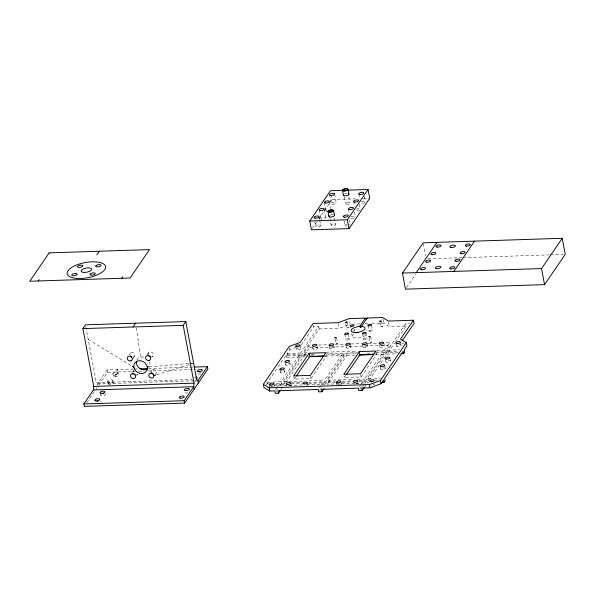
<?xml version="1.0" encoding="UTF-8"?>
<svg xmlns="http://www.w3.org/2000/svg" width="595" height="595" viewBox="0 0 595 595"><rect width="100%" height="100%" fill="white"/><g stroke="black" fill="none" stroke-linecap="round" stroke-linejoin="round"><path stroke-width="0.45" stroke-dasharray="2.98 2.23" d="M335.863 343.449L337.603 343.137L335.9 343.538L334.807 337.834M346.64 327.979L348.38 327.659L346.677 328.061L345.583 322.364M369.964 342.43L371.711 342.118L370.008 342.519L368.915 336.815M380.74 326.923L382.488 326.677L380.763 327.012L379.692 321.307M107.107 369.897L97.528 383.901L97.982 386.311L107.554 372.306L107.107 369.897L133.577 369.041M86.788 402.681L96.948 387.821M129.271 354.642L130.312 353.125M132.901 358.74L134.455 356.464M132.492 372.239L133.525 370.73M147.099 354.88L148.653 352.604M136.634 375.586L137.668 374.069A2.663 2.283 34.4 0 1 136.017 374.805M151.755 357.461L152.796 355.944M150.833 371.719L151.866 370.209M312.435 228.316L318.132 219.994M318.652 219.235L332.107 199.556L331.445 196.03M268.04 384.63L267.594 382.221L286.225 354.977L299.605 354.538L300.051 356.948L281.42 384.199L275.173 384.4M300.051 356.948L286.678 357.379L287.712 355.87L287.259 353.46L289.847 349.674L294.904 347.807M301.315 344.862L313.736 326.7L313.439 325.093M275.277 390.112L276.824 387.843M277.344 387.085L279.933 383.299L275.47 383.448M281.42 384.199L280.966 381.789L299.605 354.538M287.712 355.87L301.085 355.438L300.639 353.028L318.756 326.536L313.736 326.7M276.244 391.763L278.311 388.736M301.085 355.438L319.203 328.946L318.756 326.536M281.204 386.222L283.279 383.195L285.102 383.135M284.76 384.087L284.313 381.678L302.944 354.434L306.596 354.315M306.276 355.267L304.432 355.327L303.978 352.917L309.155 345.353L310.999 345.286M281.137 389.383L283.726 385.605L283.279 383.195M285.801 382.57L303.398 356.844L302.944 354.434M304.432 355.327L309.608 347.755L309.155 345.353M324.617 355.951L326.476 355.892L310.947 378.591L294.228 379.134L295.774 376.866M319.262 387.947L320.817 385.672M321.337 384.92L323.405 381.893L308.812 382.362M308.478 383.321L324.892 382.786L324.439 380.376L343.077 353.132L326.655 353.661M319.716 390.357L322.825 385.813M324.892 382.786L343.523 355.535L343.077 353.132M324.677 384.809L326.752 381.782L335.03 381.514M335.595 382.436L328.239 382.674L327.786 380.264L346.416 353.021L357.454 352.664M328.239 382.674L346.87 355.431L346.416 353.021M376.338 352.657L376.635 354.263L361.106 376.97L344.386 377.513L345.94 375.237M406.489 287.63L415.808 274.005M359.395 386.646L360.949 384.37M361.463 383.619L363.538 380.584L358.934 380.74M358.584 381.693L365.025 381.484L364.571 379.075L383.202 351.824L376.769 352.039M376.39 352.991L384.69 352.723L384.244 350.314L389.413 342.742L384.801 342.891M359.849 389.048L362.95 384.511M365.025 381.484L383.656 354.233L383.202 351.824M384.69 352.723L389.866 345.152L389.413 342.742M362.742 386.534L364.289 384.266M364.809 383.507L366.877 380.48L368.736 380.421M386.549 351.719L387.003 354.129L368.364 381.373L367.918 378.963L386.549 351.719L398.628 351.325M398.256 352.285L388.037 352.612L387.583 350.202L405.701 323.717L409.42 323.591M364.742 386.676L366.297 384.4M388.037 352.612L394.768 342.772M395.281 342.013L406.154 326.12L405.701 323.717M319.203 328.946L339.269 328.291L350.217 324.238L349.317 319.418M156.515 374.783L192.713 363.463M149.129 366.84L188.965 363.567M189.894 363.493L192.668 363.262M332.107 199.556L355.044 198.812M363.307 198.544L369.726 198.336M428.013 258.81L462.322 257.695M463.252 257.665L549.49 254.868M550.412 254.839L563.398 254.415M352.076 324.178L360.436 323.903M365.077 323.754L367.866 323.665M371.585 323.546L383.656 323.152L389.428 326.662L406.154 326.12M318.385 345.048L327.607 344.75M334.985 344.512L344.215 344.215M350.671 343.999L361.738 343.642M368.201 343.434L377.423 343.137M309.608 347.755L345.583 346.588M349.272 346.469L389.866 345.152M287.259 353.46L300.639 353.028M303.978 352.917L307.675 352.798M326.12 352.203L357.483 351.184M376.858 350.552L384.244 350.314M387.583 350.202L399.662 349.815M311.155 354.166L315.714 354.018M310.887 355.118L314.577 354.999M326.573 354.605L356.093 353.653M367.16 353.289L375.467 353.021M303.398 356.844L305.22 356.784M325.287 356.13L343.523 355.535M346.87 355.431L355.148 355.163M375.378 354.501L383.656 354.233M387.003 354.129L397.215 353.794M134.5 369.012L138.196 368.893M148.348 368.558L193.583 367.093M107.554 372.306L134.953 371.421M138.642 371.302L144.183 371.116M147.872 370.997L194.959 369.473M85.829 326.64L96.301 382.63L191.984 379.521M194.141 380.763L97.528 383.901L96.301 382.63M195.071 380.733L197.852 380.644M267.594 382.221L280.966 381.789M284.313 381.678L287.958 381.559M288.873 381.529L303.465 381.06M308.939 380.882L324.439 380.376M327.786 380.264L353.534 379.432M357.216 379.312L364.571 379.075M367.918 378.963L370.7 378.874M374.419 378.755L380.919 378.546M268.338 383.678L266.553 383.738L267.006 386.148M291.483 382.927L301.516 382.6M342.385 381.276L351.578 380.978M375.237 380.205L377.096 380.146M291.148 383.879L302.089 383.522M342.028 382.228L352.143 381.901M269.684 386.058L273.246 385.939M274.139 385.91L280.386 385.709L279.933 383.299M283.726 385.605L302.877 384.98M306.529 384.861L323.858 384.296L323.405 381.893M354.791 383.292L327.198 384.191L326.752 381.782M355.713 383.262L363.984 382.994L363.538 380.584M369.19 382.83L367.331 382.89L366.877 380.48M401.841 342.802L404.005 344.118M88.209 339.358L131.502 365.806M148.4 354.947L148.207 354.322A2.663 2.283 34.4 0 1 150.089 351.883A2.663 2.283 34.4 0 1 153.123 353.809A2.663 2.283 34.4 0 1 151.777 356.591M423.32 243.705L425.663 256.192M400.591 342.951L401.045 345.36A2.291 0.9 -10.6 0 1 397.787 346.744A2.291 0.9 -10.6 0 1 397.542 345.212A2.291 0.9 -10.6 0 1 401.045 345.36M395.935 342.973L396.538 346.186M388.528 321.85L389.428 326.662M364.504 196.603L365.494 201.898M382.905 319.136L383.656 323.152M389.985 358.465L390.432 360.875A2.291 0.9 -10.6 0 1 387.181 362.258A2.291 0.9 -10.6 0 1 386.929 360.726A2.291 0.9 -10.6 0 1 390.432 360.875M358.77 193.784L359.759 199.087M381.44 321.062L382.488 326.677M359.328 204.167L360.317 209.47M383.723 342.69L384.325 345.903A2.291 0.9 -10.6 0 1 381.068 347.287A2.291 0.9 -10.6 0 1 380.822 345.755A2.291 0.9 -10.6 0 1 384.325 345.903M385.329 358.488L385.924 361.701M384.809 366.037L385.255 368.439A2.291 0.9 -10.6 0 1 382.005 369.83A2.291 0.9 -10.6 0 1 381.752 368.29A2.291 0.9 -10.6 0 1 385.255 368.439M353.594 201.355L354.59 206.651M379.513 345.122L379.818 346.729M354.151 211.738L355.141 217.034M348.796 196.685L349.986 203.051M380.153 366.059L380.748 369.264M371.459 324.721L372.507 330.344M348.417 208.927L349.414 214.222M348.975 219.302L349.964 224.605A2.573 1.012 -10.6 0 0 349.674 224.129M370.663 336.495L371.711 342.118M344.274 196.647L345.636 203.929M368.022 325.539L369.079 331.162M365.947 332.746L367.003 338.369M344.066 220.909L344.892 225.326A2.573 1.012 -10.6 0 0 347.331 226.003M367.003 343.233L367.606 346.446A2.291 0.9 -10.6 0 1 364.348 347.83A2.291 0.9 -10.6 0 1 364.095 346.297A2.291 0.9 -10.6 0 1 367.606 346.446M362.519 333.564L363.567 339.187M334.583 194.015L336.235 202.85A2.573 1.012 -10.6 0 1 332.345 204.286A2.573 1.012 -10.6 0 1 332.516 202.486A2.573 1.012 -10.6 0 1 336.235 202.85M362.496 344.059L363.099 347.272M334.316 218.001L335.506 224.375A2.216 0.87 -10.6 0 1 332.151 225.617A2.216 0.87 -10.6 0 1 332.3 224.062A2.216 0.87 -10.6 0 1 335.506 224.375M329.511 194.736L331.162 203.564M354.479 329.303L354.776 330.909A1.778 0.699 -10.6 0 0 352.716 330.679M329.407 201.586L330.731 208.652M360.659 374.56L361.106 376.97M350.291 326.105L350.596 327.711M351.66 333.379L352.262 336.591M329.771 217.711L331.132 224.992M347.331 322.044L348.38 327.659M324.334 202.307L325.986 211.136M357.58 380.912L358.183 384.125M350.433 344.579L350.886 346.982M348.373 334.122L349.272 338.934M324.23 209.157L325.882 217.986M344.788 334.137L345.836 339.752M345.777 344.602L346.379 347.815M319.158 209.871L320.809 218.707M319.054 216.721L319.552 219.369M319.716 220.254L320.705 225.557A2.573 1.012 -10.6 0 1 316.815 226.993A2.573 1.012 -10.6 0 1 316.986 225.193A2.573 1.012 -10.6 0 1 320.705 225.557M338.369 323.479L339.269 328.291M344.089 375.906L344.386 377.513M336.554 337.514L337.603 343.137M314.807 221.861L315.633 226.271M341.017 382.258L341.463 384.668M333.713 345.122L334.159 347.525A2.291 0.9 -10.6 0 1 330.909 348.915A2.291 0.9 -10.6 0 1 330.656 347.376A2.291 0.9 -10.6 0 1 334.159 347.525M336.353 382.28L336.807 384.69M329.057 345.145L329.652 348.358M317.142 346.469L317.44 348.068A2.291 0.9 -10.6 0 1 314.19 349.458A2.291 0.9 -10.6 0 1 313.937 347.919A2.291 0.9 -10.6 0 1 317.44 348.068M312.635 347.294L312.933 348.901M310.493 376.189L310.947 378.591M307.422 382.54L307.875 384.95M300.118 345.405L300.72 348.611M295.611 346.231L296.213 349.436A2.291 0.9 -10.6 0 0 299.553 349.659A2.291 0.9 -10.6 0 0 299.962 348.105M289.549 348.068L289.847 349.674M293.774 376.732L294.228 379.134M289.661 361.723L290.107 364.133M286.225 354.977L286.678 357.379M290.702 383.083L291.305 386.289M285.005 361.745L285.6 364.958M284.633 370.09L284.931 371.697A2.291 0.9 -10.6 0 1 281.68 373.087A2.291 0.9 -10.6 0 1 281.428 371.548A2.291 0.9 -10.6 0 1 284.931 371.697M286.195 383.909L286.649 386.319M279.829 369.317L280.424 372.522M273.983 383.626L274.578 386.832A2.291 0.9 -10.6 0 0 271.075 386.683M269.476 384.452L269.922 386.862M117.959 372.916A2.573 1.012 -10.6 0 1 114.188 374.419A2.573 1.012 -10.6 0 1 114.121 372.656A2.573 1.012 -10.6 0 1 117.959 372.916L118.412 375.326A2.573 1.012 -10.6 0 1 114.634 376.828A2.573 1.012 -10.6 0 1 114.575 375.066A2.573 1.012 -10.6 0 1 118.412 375.326M115.46 374.352L115.913 376.761M112.886 373.742L113.333 376.152M112.782 380.54L113.236 382.949M107.71 381.261L108.164 383.671M136.329 327.793L140.963 359.045M326.662 211.768A2.573 1.012 -10.6 0 1 327.339 210.057M321.992 219.429A2.573 1.012 -10.6 0 1 321.791 217.777A2.573 1.012 -10.6 0 1 325.762 217.651A2.573 1.012 -10.6 0 1 323.249 219.384M350.886 216.915A2.573 1.012 -10.6 0 1 353.958 216.312A2.573 1.012 -10.6 0 1 355.029 217.316M354.754 217.606A2.573 1.012 -10.6 0 1 354.33 217.874M353.794 218.112A2.573 1.012 -10.6 0 1 350.135 218.015M344.892 225.326A2.573 1.012 -10.6 0 1 347.532 223.921M356.063 209.343A2.573 1.012 -10.6 0 1 359.135 208.748A2.573 1.012 -10.6 0 1 360.206 209.745M359.93 210.035A2.573 1.012 -10.6 0 1 357.357 210.905A2.573 1.012 -10.6 0 1 355.312 210.444M361.232 201.779A2.573 1.012 -10.6 0 1 364.311 201.177A2.573 1.012 -10.6 0 1 365.382 202.181M365.107 202.464A2.573 1.012 -10.6 0 1 360.711 203.088M330.359 215.055A2.834 1.116 -10.6 0 1 333.155 214.661M344.26 194.126A2.834 1.116 -10.6 0 1 347.651 193.472M104.794 393.674A2.573 1.012 -10.6 0 1 104.66 395.139A2.573 1.012 -10.6 0 1 101.068 395.653A2.573 1.012 -10.6 0 1 101.21 394.18M194.126 377.245A2.573 1.012 -10.6 0 1 194.781 377.118M187.938 392.834A2.573 1.012 -10.6 0 1 184.948 392.001M200.872 373.913A2.573 1.012 -10.6 0 1 198.068 373.831A2.573 1.012 -10.6 0 1 198.589 372.515M100.235 401.61A2.573 1.012 -10.6 0 1 99.908 402.436M196.32 381.291A2.573 1.012 -10.6 0 1 195.041 381.603M192.661 381.187A2.573 1.012 -10.6 0 1 192.601 380.926M154.99 374.196A2.663 2.283 34.4 0 0 156.373 371.518A2.663 2.283 34.4 0 0 153.525 369.465L152.885 369.562A2.663 2.283 34.4 0 0 151.428 371.927M133.436 357.112A2.663 2.283 34.4 0 0 134.894 354.754L134.701 354.129A2.663 2.283 34.4 0 0 131.644 352.418A2.663 2.283 34.4 0 0 129.866 354.843M133.087 372.448A2.663 2.283 34.4 0 1 133.979 370.335M136.798 360.235A7.103 6.084 34.4 0 1 143.826 357.097M149.352 361.552A7.103 6.084 34.4 0 1 149.524 366.438M306.217 385.196A2.291 0.9 -10.6 0 1 307.258 385.24M349.072 346.431A2.291 0.9 -10.6 0 1 350.559 347.569A2.291 0.9 -10.6 0 1 346.863 348.246A2.291 0.9 -10.6 0 1 347.904 346.647M337.96 384.519A2.291 0.9 -10.6 0 1 341.351 384.452M355.788 383.649A2.291 0.9 -10.6 0 1 357.811 383.73M288.33 385.954A2.291 0.9 -10.6 0 1 291.186 386.081M296.236 349.518A2.291 0.9 -10.6 0 1 298.913 348.06M288.3 363.575A2.291 0.9 -10.6 0 1 289.676 364.795A2.291 0.9 -10.6 0 1 285.875 365.293A2.291 0.9 -10.6 0 1 287.712 363.657M374.865 383.82A2.291 0.9 -10.6 0 1 372.797 384.883M365.717 335.022A7.103 2.789 -10.6 0 1 355.855 338.064A7.103 2.789 -10.6 0 1 353.497 334.286M349.302 339.12L349.213 339.314A1.778 0.699 -10.6 0 1 347.138 340.102A1.778 0.699 -10.6 0 1 345.821 339.514A1.778 0.699 -10.6 0 1 347.666 338.622L348.12 338.585A1.778 0.699 -10.6 0 1 349.302 339.12M363.627 338.815L363.538 339.009A1.778 0.699 -10.6 0 0 365.018 339.522A1.778 0.699 -10.6 0 0 366.989 338.681A1.778 0.699 -10.6 0 0 365.843 338.02L365.397 338.057A1.778 0.699 -10.6 0 0 363.627 338.815M369.131 330.783L369.049 330.976A1.778 0.699 -10.6 0 0 370.231 331.504L370.678 331.475A1.778 0.699 -10.6 0 0 372.522 330.582A1.778 0.699 -10.6 0 0 371.206 329.994A1.778 0.699 -10.6 0 0 369.131 330.783M117.884 369.547L116.047 372.239L116.494 374.649L118.331 371.957L117.884 369.547M108.952 381.975L108.892 381.983A2.573 1.012 -10.6 0 1 108.87 380.257A2.573 1.012 -10.6 0 1 112.76 380.361A2.573 1.012 -10.6 0 1 109.495 381.997L108.952 381.975M109.406 384.385L109.346 384.385A2.573 1.012 -10.6 0 1 109.324 382.659A2.573 1.012 -10.6 0 1 113.214 382.771A2.573 1.012 -10.6 0 1 109.949 384.407L109.406 384.385M346.439 204.397A2.216 0.87 -10.6 0 0 349.972 203.289A2.216 0.87 -10.6 0 0 347.026 202.791A2.216 0.87 -10.6 0 0 346.439 204.397"/><path stroke-width="0.89" d="M194.505 367.063L207.432 366.646L207.878 369.049L184.591 403.113L84.267 406.37L83.813 403.96L93.393 389.956L93.713 386.415L82.898 328.611L85.487 324.825L185.811 321.568L196.625 379.372L197.852 380.644L198.306 383.054M185.811 321.568L183.223 325.353L194.037 383.158L193.717 386.698L194.163 389.108M82.608 266.21L82.727 265.935A2.663 1.049 -10.6 0 0 80.474 265.184A2.663 1.049 -10.6 0 0 77.551 266.456A2.663 1.049 -10.6 0 0 79.291 267.423L79.968 267.371A2.663 1.049 -10.6 0 0 82.601 266.225M38.11 280.974L39.017 279.65M96.851 254.853L99.32 251.239M121.715 278.267L122.622 276.935M133.057 326.982L135.645 323.197M184.591 403.113L184.138 400.703L193.717 386.698L93.393 389.956M197.852 380.644L207.432 366.646M347.889 190.162L368.074 189.508L369.726 198.336L349.027 228.614L311.401 229.834L309.75 221.005L330.456 190.727L343.3 190.311M349.027 228.614L347.368 219.778L368.074 189.508M280.104 390.9L278.549 393.169L275.21 393.28L274.756 390.87L269.743 391.034L263.964 387.516L263.369 384.311L289.244 346.469L300.192 342.408L313.134 323.487L338.22 322.676L349.168 318.615L365.397 318.094A0.937 0.803 34.4 0 0 366.855 318.779M309.155 353.222L293.625 375.928L310.345 375.386L325.874 352.679L309.155 353.222L309.75 356.427L296.295 376.107M402.153 340.853L414.061 323.442L413.458 320.229L388.379 321.047L382.607 317.529L367.16 318.035L361.463 326.365A0.937 0.803 34.4 0 1 360.957 327.205L360.734 327.243A0.937 0.803 34.4 0 1 359.692 326.424L365.397 318.094M402.451 273.09L423.157 242.812L562.245 238.297L565.25 254.355L544.544 284.633L405.455 289.148L402.451 273.09L541.539 268.576L562.245 238.297M278.549 393.169L278.103 390.759L318.228 389.457L318.682 391.867L322.021 391.755L324.096 388.728M359.313 351.593L343.784 374.3L360.503 373.757L376.033 351.05L359.313 351.593L359.916 354.806L346.454 374.478M416.225 272.644L436.923 242.366M322.021 391.755L321.575 389.353L358.361 388.156L358.807 390.565L362.154 390.454L364.222 387.427M413.458 320.229L400.517 339.15L406.288 342.668L406.891 345.881L404.303 349.659L404.756 352.069L403.722 353.586L400.933 353.675M453.844 271.424L474.55 241.146M263.369 384.311L269.141 387.821L369.465 384.563L380.413 380.51L406.288 342.668M362.154 390.454L361.701 388.052L370.06 387.776L381.016 383.723L383.604 379.937L384.05 382.347L381.261 382.436M384.05 382.347L385.084 380.83L384.638 378.42L403.269 351.176L403.722 353.586M153.867 375.616L155.63 375.058M147.277 366.996L149.129 366.84M309.75 221.005L347.368 219.778M82.898 328.611L183.223 325.353M359.692 326.424L361.463 326.365M309.75 356.427L323.687 355.981M359.916 354.806L373.846 354.352M308.872 356.665L324.372 356.16M358.822 355.044L373.541 354.561M140.041 368.833L147.426 368.588M93.713 386.415L194.037 383.158M83.813 403.96L184.138 400.703M132.291 366.289L133.868 367.249M541.539 268.576L544.544 284.633M348.053 189.448A2.834 1.116 -10.6 0 1 343.769 191.032A2.834 1.116 -10.6 0 1 343.955 189.046A2.834 1.116 -10.6 0 1 348.053 189.448L348.953 194.26M380.413 380.51L381.016 383.723M342.467 190.236L343.367 195.056M360.607 326.395L360.763 327.235M369.465 384.563L370.06 387.776M333.557 210.637A2.834 1.116 -10.6 0 1 329.273 212.222A2.834 1.116 -10.6 0 1 329.459 210.243A2.834 1.116 -10.6 0 1 333.557 210.637L334.457 215.457M327.971 211.433L328.871 216.245M269.141 387.821L269.743 391.034M334.137 214.936A2.834 1.116 -10.6 0 1 331.556 216.996A2.834 1.116 -10.6 0 1 329.303 215.621M348.209 193.568A2.834 1.116 -10.6 0 1 346.781 195.658A2.834 1.116 -10.6 0 1 343.486 194.743M196.038 377.081A2.573 1.012 -10.6 0 1 195.867 378.881M97.193 401.32A2.573 1.012 -10.6 0 1 97.855 401.186M103.032 393.622A2.573 1.012 -10.6 0 1 103.686 393.563M199.749 372.091A2.573 1.012 -10.6 0 1 200.411 371.957M153.689 374.218A2.663 2.283 34.4 0 1 151.621 372.544M150.476 356.613A2.663 2.283 34.4 0 1 148.75 355.52M135.348 374.738A2.663 2.283 34.4 0 1 133.63 373.645M131.488 356.911A2.663 2.283 34.4 0 1 130.409 356.048M147.471 368.841A7.103 6.084 34.4 0 1 139.959 368.513A7.103 6.084 34.4 0 1 136.396 361.797M367.16 318.035A0.937 0.803 34.4 0 1 367.011 318.637M356.301 332.917A7.103 2.789 -10.6 0 1 358.056 332.434M334.821 337.737C336.472 338.927 336.919 336.249 334.821 337.737M345.598 322.267C347.257 323.449 347.74 320.757 345.598 322.267M368.93 336.718C370.573 337.908 371.079 335.208 368.93 336.718M379.729 321.211C381.12 322.49 382.049 319.76 379.729 321.211M76.978 274.228L76.859 274.511A2.663 1.049 -10.6 0 1 73.765 275.716A2.663 1.049 -10.6 0 1 71.757 274.853A2.663 1.049 -10.6 0 1 74.494 273.507L75.171 273.455A2.663 1.049 -10.6 0 1 76.978 274.228M90.157 274.102L90.038 274.384A2.663 1.049 -10.6 0 0 92.292 275.135A2.663 1.049 -10.6 0 0 95.215 273.864A2.663 1.049 -10.6 0 0 93.467 272.889L92.798 272.949A2.663 1.049 -10.6 0 0 90.165 274.094M95.907 265.809L95.788 266.084A2.663 1.049 -10.6 0 0 97.595 266.865L98.272 266.813A2.663 1.049 -10.6 0 0 101.009 265.467A2.663 1.049 -10.6 0 0 99.001 264.604A2.663 1.049 -10.6 0 0 95.914 265.794M348.254 333.498L348.164 333.691A1.778 0.699 -10.6 0 1 346.089 334.479A1.778 0.699 -10.6 0 1 344.773 333.892A1.778 0.699 -10.6 0 1 346.617 333.007L347.063 332.969A1.778 0.699 -10.6 0 1 348.254 333.498M353.757 325.465L353.668 325.666A1.778 0.699 -10.6 0 1 351.898 326.424L351.452 326.454A1.778 0.699 -10.6 0 1 350.306 325.8A1.778 0.699 -10.6 0 1 352.277 324.959A1.778 0.699 -10.6 0 1 353.757 325.465M362.578 333.193L362.489 333.386A1.778 0.699 -10.6 0 0 363.969 333.899A1.778 0.699 -10.6 0 0 365.932 333.059A1.778 0.699 -10.6 0 0 364.795 332.397L364.348 332.434A1.778 0.699 -10.6 0 0 362.578 333.193M368.082 325.168L367.993 325.361A1.778 0.699 -10.6 0 0 369.183 325.889L369.629 325.852A1.778 0.699 -10.6 0 0 371.473 324.967A1.778 0.699 -10.6 0 0 370.157 324.379A1.778 0.699 -10.6 0 0 368.082 325.168M49.162 252.868L29.75 281.249L130.074 277.991L149.486 249.61L49.162 252.868M130.848 360.897L130.208 360.994A2.663 2.283 34.4 0 1 127.323 358.837A2.663 2.283 34.4 0 1 128.944 356.219A2.663 2.283 34.4 0 1 132.112 357.915L132.306 358.532A2.663 2.283 34.4 0 1 130.848 360.897M149.189 360.377L148.549 360.473A2.663 2.283 34.4 0 1 145.812 358.733L145.619 358.108A2.663 2.283 34.4 0 1 147.5 355.669A2.663 2.283 34.4 0 1 150.535 357.595A2.663 2.283 34.4 0 1 149.189 360.377M132.596 373.772L131.956 373.868A2.663 2.283 34.4 0 0 130.61 376.65A2.663 2.283 34.4 0 0 133.644 378.576A2.663 2.283 34.4 0 0 135.526 376.137L135.333 375.512A2.663 2.283 34.4 0 0 132.596 373.772M150.937 373.251L150.297 373.348A2.663 2.283 34.4 0 0 148.839 375.713L149.033 376.33A2.663 2.283 34.4 0 0 152.194 378.026A2.663 2.283 34.4 0 0 153.822 375.408A2.663 2.283 34.4 0 0 150.937 373.251M315.164 218.164A2.573 1.012 -10.6 0 0 319.054 216.721A2.573 1.012 -10.6 0 0 315.335 216.364A2.573 1.012 -10.6 0 0 315.164 218.164M325.517 203.029A2.573 1.012 -10.6 0 0 329.407 201.586A2.573 1.012 -10.6 0 0 325.688 201.222A2.573 1.012 -10.6 0 0 325.517 203.029M320.341 210.593A2.573 1.012 -10.6 0 0 324.23 209.157A2.573 1.012 -10.6 0 0 320.512 208.793A2.573 1.012 -10.6 0 0 320.341 210.593M349.6 209.648A2.573 1.012 -10.6 0 0 353.489 208.205A2.573 1.012 -10.6 0 0 349.771 207.841A2.573 1.012 -10.6 0 0 349.6 209.648M354.776 202.077A2.573 1.012 -10.6 0 0 358.666 200.634A2.573 1.012 -10.6 0 0 354.947 200.277A2.573 1.012 -10.6 0 0 354.776 202.077M344.423 217.212A2.573 1.012 -10.6 0 0 348.313 215.769A2.573 1.012 -10.6 0 0 344.594 215.412A2.573 1.012 -10.6 0 0 344.423 217.212M359.953 194.505A2.573 1.012 -10.6 0 0 363.843 193.07A2.573 1.012 -10.6 0 0 360.124 192.706A2.573 1.012 -10.6 0 0 359.953 194.505M330.694 195.458A2.573 1.012 -10.6 0 0 334.583 194.015A2.573 1.012 -10.6 0 0 330.865 193.658A2.573 1.012 -10.6 0 0 330.694 195.458M343.88 190.742A2.216 0.87 -10.6 0 0 347.421 189.634A2.216 0.87 -10.6 0 0 344.468 189.143A2.216 0.87 -10.6 0 0 343.88 190.742M329.6 211.969A2.216 0.87 -10.6 0 0 332.947 210.727A2.216 0.87 -10.6 0 0 329.742 210.414A2.216 0.87 -10.6 0 0 329.6 211.969M180.397 398.159A2.573 1.012 -10.6 0 0 184.279 396.716A2.573 1.012 -10.6 0 0 180.56 396.359A2.573 1.012 -10.6 0 0 180.397 398.159M101.128 393.332A2.573 1.012 -10.6 0 0 105.017 391.889A2.573 1.012 -10.6 0 0 101.299 391.532A2.573 1.012 -10.6 0 0 101.128 393.332M198.507 371.667A2.573 1.012 -10.6 0 0 202.397 370.231A2.573 1.012 -10.6 0 0 198.678 369.867A2.573 1.012 -10.6 0 0 198.507 371.667M185.573 390.595A2.573 1.012 -10.6 0 0 189.455 389.152A2.573 1.012 -10.6 0 0 185.737 388.788A2.573 1.012 -10.6 0 0 185.573 390.595M95.951 400.904A2.573 1.012 -10.6 0 0 99.841 399.461A2.573 1.012 -10.6 0 0 96.122 399.104A2.573 1.012 -10.6 0 0 95.951 400.904M421.639 269.803A2.573 1.012 -10.6 0 0 425.529 268.36A2.573 1.012 -10.6 0 0 421.803 268.003A2.573 1.012 -10.6 0 0 421.639 269.803M436.648 268.68A2.834 1.116 -10.6 0 0 440.932 267.096A2.834 1.116 -10.6 0 0 436.834 266.694A2.834 1.116 -10.6 0 0 436.648 268.68M431.992 254.667A2.573 1.012 -10.6 0 0 435.882 253.225A2.573 1.012 -10.6 0 0 432.156 252.868A2.573 1.012 -10.6 0 0 431.992 254.667M426.816 262.231A2.573 1.012 -10.6 0 0 430.706 260.796A2.573 1.012 -10.6 0 0 426.979 260.432A2.573 1.012 -10.6 0 0 426.816 262.231M456.075 261.287A2.573 1.012 -10.6 0 0 459.965 259.844A2.573 1.012 -10.6 0 0 456.246 259.487A2.573 1.012 -10.6 0 0 456.075 261.287M450.898 268.851A2.573 1.012 -10.6 0 0 454.788 267.415A2.573 1.012 -10.6 0 0 451.07 267.051A2.573 1.012 -10.6 0 0 450.898 268.851M461.251 253.715A2.573 1.012 -10.6 0 0 465.141 252.273A2.573 1.012 -10.6 0 0 461.423 251.916A2.573 1.012 -10.6 0 0 461.251 253.715M466.428 246.144A2.573 1.012 -10.6 0 0 470.318 244.709A2.573 1.012 -10.6 0 0 466.599 244.344A2.573 1.012 -10.6 0 0 466.428 246.144M437.169 247.096A2.573 1.012 -10.6 0 0 441.051 245.653A2.573 1.012 -10.6 0 0 437.332 245.296A2.573 1.012 -10.6 0 0 437.169 247.096M451.144 247.49A2.834 1.116 -10.6 0 0 455.428 245.899A2.834 1.116 -10.6 0 0 451.33 245.504A2.834 1.116 -10.6 0 0 451.144 247.49M134.381 368.907A7.103 6.084 34.4 0 0 146.095 371.578A7.103 6.084 34.4 0 0 141.238 360.882A7.103 6.084 34.4 0 0 134.381 368.907M76.636 278.401A19.538 7.668 -10.6 0 0 105.635 267.185A19.538 7.668 -10.6 0 0 76.874 264.894A19.538 7.668 -10.6 0 0 76.636 278.401M83.523 272.391A5.325 2.09 -10.6 0 0 91.623 269.446A5.325 2.09 -10.6 0 0 83.999 268.642A5.325 2.09 -10.6 0 0 83.523 272.391M313.587 346.245A2.291 0.9 -10.6 0 0 316.838 344.862A2.291 0.9 -10.6 0 0 313.334 344.713A2.291 0.9 -10.6 0 0 313.587 346.245M304.164 383.924A2.291 0.9 -10.6 0 0 307.422 382.54A2.291 0.9 -10.6 0 0 303.919 382.392A2.291 0.9 -10.6 0 0 304.164 383.924M354.025 332.367A7.103 2.789 -10.6 0 0 365.085 328.618A7.103 2.789 -10.6 0 0 355.252 327.302A7.103 2.789 -10.6 0 0 354.025 332.367M330.307 345.702A2.291 0.9 -10.6 0 0 333.564 344.319A2.291 0.9 -10.6 0 0 330.054 344.17A2.291 0.9 -10.6 0 0 330.307 345.702M354.33 382.302A2.291 0.9 -10.6 0 0 357.58 380.912A2.291 0.9 -10.6 0 0 354.077 380.763A2.291 0.9 -10.6 0 0 354.33 382.302M337.61 382.838A2.291 0.9 -10.6 0 0 340.861 381.454A2.291 0.9 -10.6 0 0 337.358 381.306A2.291 0.9 -10.6 0 0 337.61 382.838M363.746 344.617A2.291 0.9 -10.6 0 0 367.003 343.233A2.291 0.9 -10.6 0 0 363.5 343.084A2.291 0.9 -10.6 0 0 363.746 344.617M287.445 384.467A2.291 0.9 -10.6 0 0 290.702 383.083A2.291 0.9 -10.6 0 0 287.199 382.935A2.291 0.9 -10.6 0 0 287.445 384.467M270.725 385.01A2.291 0.9 -10.6 0 0 273.983 383.626A2.291 0.9 -10.6 0 0 270.472 383.478A2.291 0.9 -10.6 0 0 270.725 385.01M296.868 346.788A2.291 0.9 -10.6 0 0 300.118 345.405A2.291 0.9 -10.6 0 0 296.615 345.256A2.291 0.9 -10.6 0 0 296.868 346.788M286.255 362.303A2.291 0.9 -10.6 0 0 289.512 360.92A2.291 0.9 -10.6 0 0 286.002 360.771A2.291 0.9 -10.6 0 0 286.255 362.303M281.078 369.874A2.291 0.9 -10.6 0 0 284.336 368.483A2.291 0.9 -10.6 0 0 280.825 368.335A2.291 0.9 -10.6 0 0 281.078 369.874M371.049 381.759A2.291 0.9 -10.6 0 0 374.307 380.369A2.291 0.9 -10.6 0 0 370.797 380.22A2.291 0.9 -10.6 0 0 371.049 381.759M381.402 366.617A2.291 0.9 -10.6 0 0 384.66 365.233A2.291 0.9 -10.6 0 0 381.15 365.085A2.291 0.9 -10.6 0 0 381.402 366.617M397.192 343.531A2.291 0.9 -10.6 0 0 400.442 342.147A2.291 0.9 -10.6 0 0 396.939 341.999A2.291 0.9 -10.6 0 0 397.192 343.531M386.579 359.053A2.291 0.9 -10.6 0 0 389.829 357.662A2.291 0.9 -10.6 0 0 386.326 357.513A2.291 0.9 -10.6 0 0 386.579 359.053M380.465 344.074A2.291 0.9 -10.6 0 0 383.723 342.69A2.291 0.9 -10.6 0 0 380.22 342.541A2.291 0.9 -10.6 0 0 380.465 344.074M347.026 345.159A2.291 0.9 -10.6 0 0 350.284 343.776A2.291 0.9 -10.6 0 0 346.773 343.627A2.291 0.9 -10.6 0 0 347.026 345.159"/></g></svg>
